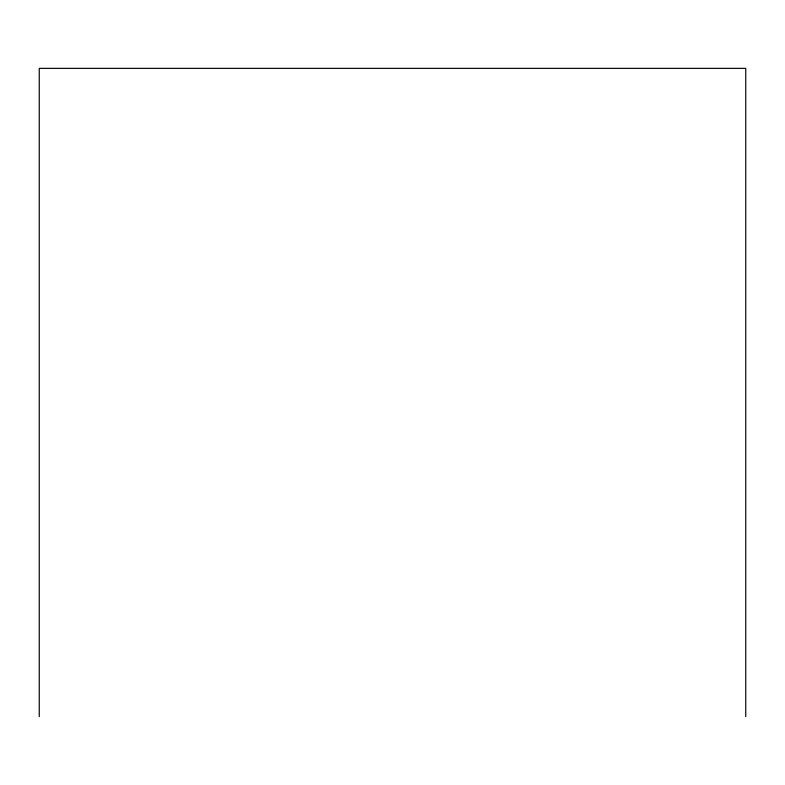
<?xml version="1.0" encoding="UTF-8"?>
<svg xmlns="http://www.w3.org/2000/svg" width="785" height="785" viewBox="0 0 785 785"><rect width="100%" height="100%" fill="white"/><g stroke="black" fill="none" stroke-linecap="round" stroke-linejoin="round"><path stroke-width="1.18" d="M745.75 716.646L745.75 68.354L39.25 68.354L39.25 716.646"/></g></svg>
